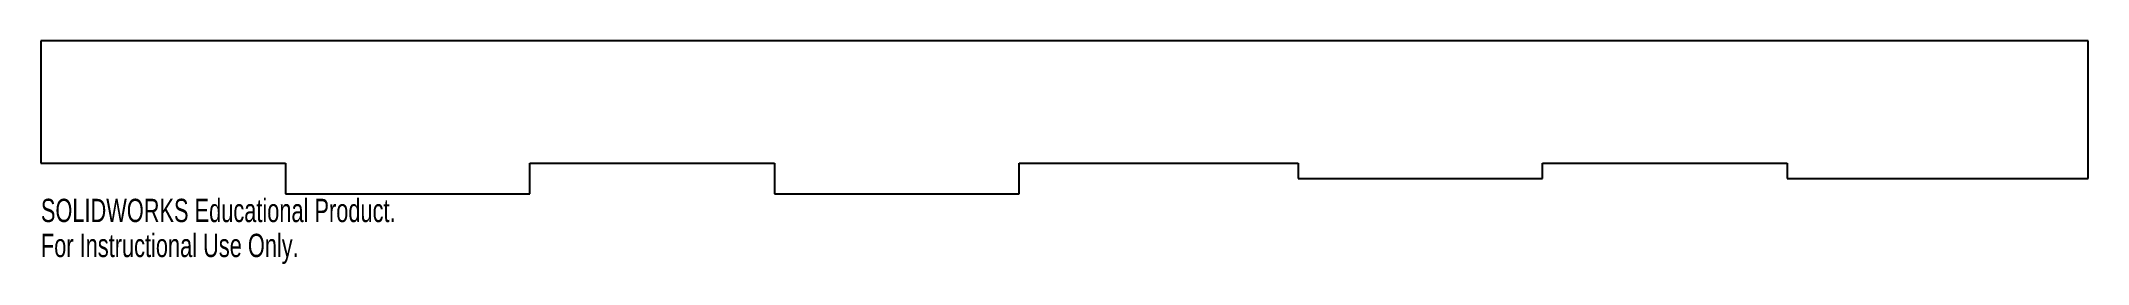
# Model space of a CAD drawing. Header units: inches. Extents: x -0.1 to 16.6, y -0.6 to 1.2.
import ezdxf

# ---------------------------------------------------------------- set-up
doc = ezdxf.new("R2010")
doc.units = ezdxf.units.IN
doc.header["$MEASUREMENT"] = 0
doc.styles.add('SLDTEXTSTYLE0', font='TXT', dxfattribs={"width": 0.7})

msp = doc.modelspace()

# ---------------------------------------------------------------- linework, layer by layer
at = {"color": 7, "linetype": 'Continuous', "lineweight": 25}
for p, q in [((16.645, 1.25), (-0.098, 1.25)), ((-0.098, 1.25), (-0.098, 0.25)), ((16.645, 0.125), (16.645, 1.25)), ((-0.098, 0.25), (1.902, 0.25)), ((1.902, 0.25), (1.902, 0)), ((3.902, 0), (3.902, 0.25)), ((3.902, 0.25), (5.902, 0.25)), ((5.902, 0.25), (5.902, 0)), ((7.902, 0), (7.902, 0.25)), ((7.902, 0.25), (10.184, 0.25)), ((10.184, 0.25), (10.184, 0.125)), ((12.184, 0.25), (14.184, 0.25)), ((12.184, 0.125), (12.184, 0.25)), ((14.184, 0.25), (14.184, 0.125)), ((1.902, 0), (3.902, 0)), ((5.902, 0), (7.902, 0)), ((10.184, 0.125), (12.184, 0.125)), ((14.184, 0.125), (16.645, 0.125))]:
    msp.add_line(p, q, dxfattribs=at)

# ---------------------------------------------------------------- texts
at = {"color": 7, "linetype": 'Continuous', "char_height": 0.1903, "attachment_point": 1, "style": 'SLDTEXTSTYLE0'}
for s, insert in [('SOLIDWORKS Educational Product.', (-0.098, -0.04)), ('For Instructional Use Only.', (-0.098, -0.326))]:
    msp.add_mtext(s, dxfattribs=dict(at, insert=insert))

doc.saveas('drawing.dxf')
